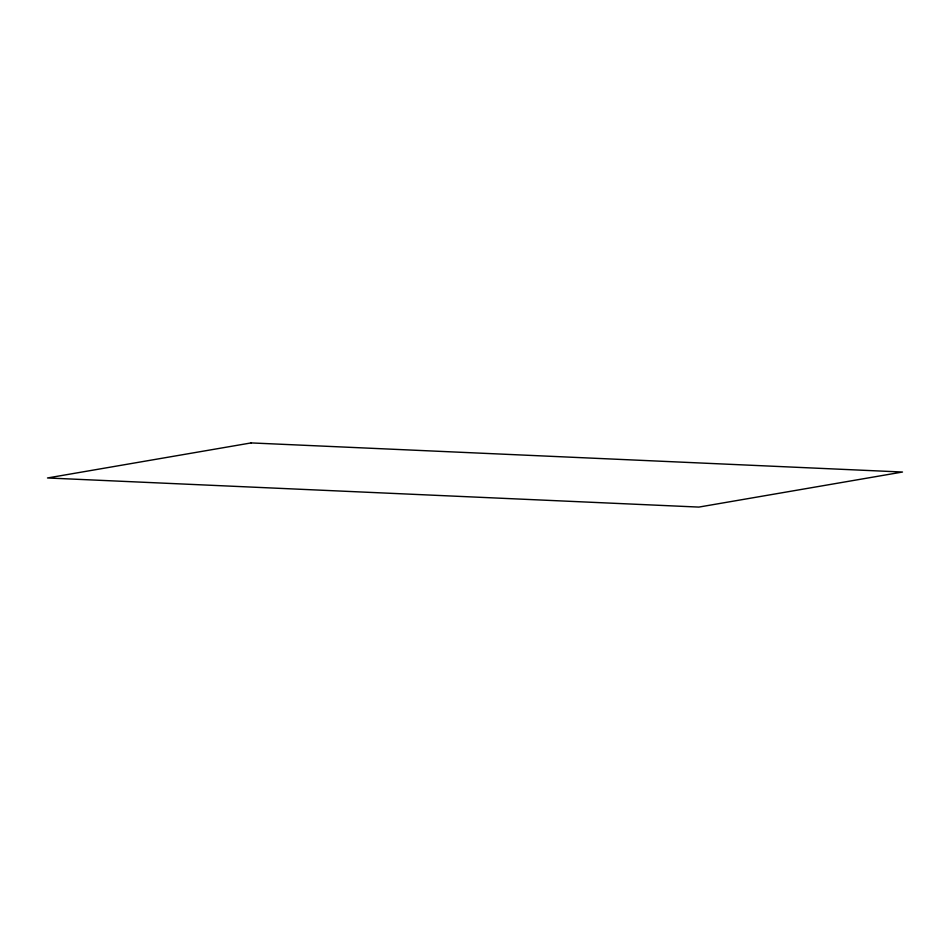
<?xml version="1.0" encoding="UTF-8"?>
<svg xmlns="http://www.w3.org/2000/svg" width="950" height="950" viewBox="0 0 950 950"><rect width="100%" height="100%" fill="white"/><g stroke="black" fill="none" stroke-linecap="round" stroke-linejoin="round"><path stroke-width="1.43" d="M251.132 442.914L47.5 477.969L698.867 507.086L902.5 472.031L251.132 442.914"/></g></svg>
